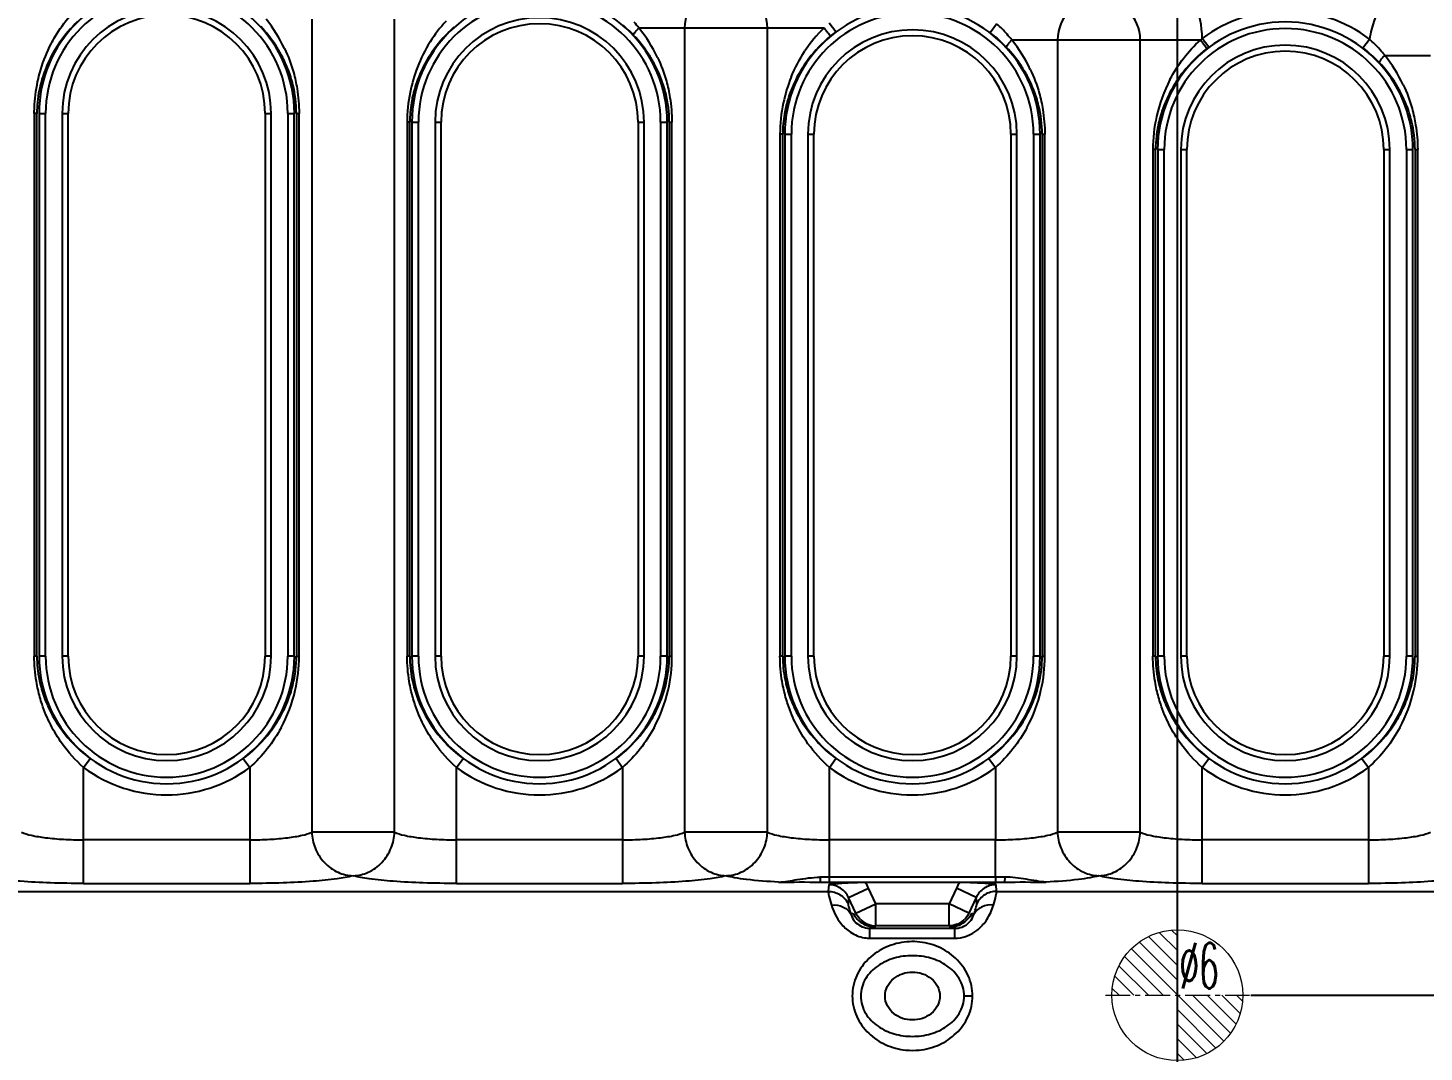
# Model space of a CAD drawing. Header units: millimetres. Extents: x 1147 to 12155, y -6137 to -4403.
# Drawn here: x 2900.9 to 2964.9, y -5176.9 to -5129.9 of the extents above; entities that cross this region are included whole.
import ezdxf
from ezdxf.enums import TextEntityAlignment as Align

# ---------------------------------------------------------------- set-up
doc = ezdxf.new("R2010")
doc.units = ezdxf.units.MM
doc.header["$LTSCALE"] = 16.335
doc.header["$PDMODE"] = 3
doc.header["$PDSIZE"] = 0.3125
doc.linetypes.add('CENTER', pattern=[0.6, 0.375, -0.075, 0.075, -0.075])
doc.layers.get('0').update_dxf_attribs({"linetype": 'CONTINUOUS'})
doc.layers.get('Defpoints').update_dxf_attribs({"linetype": 'CONTINUOUS'})
doc.layers.add('epin', color=13, linetype='CONTINUOUS', lineweight=9)
doc.styles.get("Standard").update_dxf_attribs({"font": 'txt', "width": 0.8})
doc.styles.add('TXT05', font='txt.shx', dxfattribs={"width": 0.5, "bigfont": 'gbcbig.shx'})
doc.dimstyles.get("Standard").update_dxf_attribs({"dimtxt": 0.15625, "dimasz": 0.1875, "dimexe": 0.125, "dimexo": 0.0625, "dimtad": 0, "dimtih": 1, "dimtoh": 1, "dimdsep": 46, "dimtxsty": 'Standard', "dimcen": 0.09, "dimadec": 0, "dimazin": 0, "dimtp": 0.01, "dimtm": 0.01, "dimtfac": 1, "dimtofl": 0, "dimtmove": 0, "dimatfit": 3, "dimfxl": 0, "dimtolj": 1, "dimarcsym": 0})

# ---------------------------------------------------------------- blocks, each defined once
blk = doc.blocks.new('*D739')
at = {"color": 4, "lineweight": -2}
for p, q in [((3124.122, -5174.272), (3144.122, -5170.842)), ((3144.122, -5170.842), (3164.122, -5170.842)), ((2956.993, -5174.272), (3124.122, -5174.272))]:
    blk.add_line(p, q, dxfattribs=at)
at = {"layer": 'Defpoints', "color": 0}
for p in [(3164.122, -5170.842), (2956.931, -5174.272), (2876.631, -5263.772)]:
    blk.add_point(p, dxfattribs=at)
at = {"color": 6, "insert": (3176.388, -5170.842), "char_height": 8, "attachment_point": 5}
blk.add_mtext('\\A1;89.50', dxfattribs=at)
blk = doc.blocks.new('*D740')
at = {"color": 4, "lineweight": -2}
blk.add_line((3089.096, -5158.772), (3164.122, -5158.772), dxfattribs=at)
at = {"layer": 'Defpoints', "color": 0}
for p in [(3089.033, -5158.772), (3164.122, -5158.772), (2876.631, -5263.772)]:
    blk.add_point(p, dxfattribs=at)
at = {"color": 6, "insert": (3177.455, -5158.772), "char_height": 8, "attachment_point": 5}
blk.add_mtext('\\A1;105.00', dxfattribs=at)
blk = doc.blocks.new('*D741')
at = {"color": 4, "lineweight": -2}
blk.add_line((3078.893, -5123.772), (3164.122, -5123.772), dxfattribs=at)
at = {"layer": 'Defpoints', "color": 0}
for p in [(3078.831, -5123.772), (3164.122, -5123.772), (2876.631, -5263.772)]:
    blk.add_point(p, dxfattribs=at)
at = {"color": 6, "insert": (3177.455, -5123.772), "char_height": 8, "attachment_point": 5}
blk.add_mtext('\\A1;140.00', dxfattribs=at)
blk = doc.blocks.new('*D742')
at = {"color": 4, "lineweight": -2}
blk.add_line((3096.704, -5102.772), (3164.122, -5102.772), dxfattribs=at)
at = {"layer": 'Defpoints', "color": 0}
for p in [(3096.642, -5102.772), (3164.122, -5102.772), (2876.631, -5263.772)]:
    blk.add_point(p, dxfattribs=at)
at = {"color": 6, "insert": (3176.922, -5102.772), "char_height": 8, "attachment_point": 5}
blk.add_mtext('\\A1;161.00', dxfattribs=at)
blk = doc.blocks.new('*D743')
at = {"color": 4, "lineweight": -2}
blk.add_line((2891.093, -5078.772), (3164.122, -5078.772), dxfattribs=at)
at = {"layer": 'Defpoints', "color": 0}
for p in [(2891.031, -5078.772), (3164.122, -5078.772), (2876.631, -5263.772)]:
    blk.add_point(p, dxfattribs=at)
at = {"color": 6, "insert": (3177.988, -5078.772), "char_height": 8, "attachment_point": 5}
blk.add_mtext('\\A1;185.00', dxfattribs=at)
blk = doc.blocks.new('*D744')
at = {"color": 4, "lineweight": -2}
for p, q in [((2953.093, -5083.772), (3124.122, -5083.772)), ((3124.122, -5083.772), (3144.122, -5090.058)), ((3144.122, -5090.058), (3164.122, -5090.058))]:
    blk.add_line(p, q, dxfattribs=at)
at = {"layer": 'Defpoints', "color": 0}
for p in [(2953.031, -5083.772), (3164.122, -5090.058), (2876.631, -5263.772)]:
    blk.add_point(p, dxfattribs=at)
at = {"color": 6, "insert": (3177.455, -5090.058), "char_height": 8, "attachment_point": 5}
blk.add_mtext('\\A1;180.00', dxfattribs=at)
blk = doc.blocks.new('*D745')
at = {"color": 4, "lineweight": -2}
blk.add_line((3132.693, -5058.772), (3164.122, -5058.772), dxfattribs=at)
at = {"layer": 'Defpoints', "color": 0}
for p in [(3132.631, -5058.772), (3164.122, -5058.772), (2876.631, -5263.772)]:
    blk.add_point(p, dxfattribs=at)
at = {"color": 6, "insert": (3178.522, -5058.772), "char_height": 8, "attachment_point": 5}
blk.add_mtext('\\A1;205.00', dxfattribs=at)
blk = doc.blocks.new('*D757')
at = {"color": 4, "lineweight": -2}
blk.add_line((2953.631, -5227.409), (2953.631, -5020.266), dxfattribs=at)
at = {"layer": 'Defpoints', "color": 0}
for p in [(2953.631, -5020.266), (2953.631, -5227.472), (2876.631, -5263.772)]:
    blk.add_point(p, dxfattribs=at)
at = {"color": 6, "insert": (2953.631, -5008.533), "char_height": 8, "attachment_point": 5, "rotation": 90}
blk.add_mtext('\\A1;77.00', dxfattribs=at)
blk = doc.blocks.new('*D758')
at = {"color": 4, "lineweight": -2}
for p, q in [((2942.245, -5040.266), (2942.245, -5020.266)), ((2948.631, -5059.372), (2942.245, -5040.266)), ((2948.631, -5079.309), (2948.631, -5059.372))]:
    blk.add_line(p, q, dxfattribs=at)
at = {"layer": 'Defpoints', "color": 0}
for p in [(2942.245, -5020.266), (2948.631, -5079.372), (2876.631, -5263.772)]:
    blk.add_point(p, dxfattribs=at)
at = {"color": 6, "insert": (2942.245, -5008.533), "char_height": 8, "attachment_point": 5, "rotation": 90}
blk.add_mtext('\\A1;72.00', dxfattribs=at)
blk = doc.blocks.new('*D759')
at = {"color": 4, "lineweight": -2}
for p, q in [((3001.431, -5040.266), (3001.431, -5020.266)), ((3001.631, -5059.372), (3001.431, -5040.266)), ((3001.631, -5079.309), (3001.631, -5059.372))]:
    blk.add_line(p, q, dxfattribs=at)
at = {"layer": 'Defpoints', "color": 0}
for p in [(3001.431, -5020.266), (3001.631, -5079.372), (2876.631, -5263.772)]:
    blk.add_point(p, dxfattribs=at)
at = {"color": 6, "insert": (3001.431, -5006.399), "char_height": 8, "attachment_point": 5, "rotation": 90}
blk.add_mtext('\\A1;125.00', dxfattribs=at)
blk = doc.blocks.new('*D760')
at = {"color": 4, "lineweight": -2}
blk.add_line((3074.431, -5119.309), (3074.431, -5020.266), dxfattribs=at)
at = {"layer": 'Defpoints', "color": 0}
for p in [(3074.431, -5020.266), (3074.431, -5119.372), (2876.631, -5263.772)]:
    blk.add_point(p, dxfattribs=at)
at = {"color": 6, "insert": (3074.431, -5005.866), "char_height": 8, "attachment_point": 5, "rotation": 90}
blk.add_mtext('\\A1;197.80', dxfattribs=at)
blk = doc.blocks.new('*D761')
at = {"color": 4, "lineweight": -2}
for p, q in [((3085.717, -5040.266), (3085.717, -5020.266)), ((3076.129, -5060.266), (3085.717, -5040.266)), ((3076.129, -5188.402), (3076.129, -5060.266))]:
    blk.add_line(p, q, dxfattribs=at)
at = {"layer": 'Defpoints', "color": 0}
for p in [(3085.717, -5020.266), (3076.129, -5188.464), (2876.631, -5263.772)]:
    blk.add_point(p, dxfattribs=at)
at = {"color": 6, "insert": (3085.717, -5005.866), "char_height": 8, "attachment_point": 5, "rotation": 90}
blk.add_mtext('\\A1;199.50', dxfattribs=at)
blk = doc.blocks.new('*D762')
at = {"color": 4, "lineweight": -2}
for p, q in [((3097.943, -5040.266), (3097.943, -5020.266)), ((3084.633, -5060.266), (3097.943, -5040.266)), ((3084.633, -5154.309), (3084.633, -5060.266))]:
    blk.add_line(p, q, dxfattribs=at)
at = {"layer": 'Defpoints', "color": 0}
for p in [(3097.943, -5020.266), (3084.633, -5154.372), (2876.631, -5263.772)]:
    blk.add_point(p, dxfattribs=at)
at = {"color": 6, "insert": (3097.943, -5005.866), "char_height": 8, "attachment_point": 5, "rotation": 90}
blk.add_mtext('\\A1;208.00', dxfattribs=at)
blk = doc.blocks.new('*D763')
at = {"color": 4, "lineweight": -2}
for p, q in [((3108.389, -5040.266), (3108.389, -5020.266)), ((3098.631, -5060.266), (3108.389, -5040.266)), ((3098.631, -5234.309), (3098.631, -5060.266))]:
    blk.add_line(p, q, dxfattribs=at)
at = {"layer": 'Defpoints', "color": 0}
for p in [(3108.389, -5020.266), (3098.631, -5234.372), (2876.631, -5263.772)]:
    blk.add_point(p, dxfattribs=at)
at = {"color": 6, "insert": (3108.389, -5005.333), "char_height": 8, "attachment_point": 5, "rotation": 90}
blk.add_mtext('\\A1;222.00', dxfattribs=at)
blk = doc.blocks.new('*D764')
at = {"color": 4, "lineweight": -2}
for p, q in [((3119.575, -5040.266), (3119.575, -5020.266)), ((3106.631, -5060.266), (3119.575, -5040.266)), ((3106.631, -5188.952), (3106.631, -5060.266))]:
    blk.add_line(p, q, dxfattribs=at)
at = {"layer": 'Defpoints', "color": 0}
for p in [(3119.575, -5020.266), (3106.631, -5189.014), (2876.631, -5263.772)]:
    blk.add_point(p, dxfattribs=at)
at = {"color": 6, "insert": (3119.575, -5005.866), "char_height": 8, "attachment_point": 5, "rotation": 90}
blk.add_mtext('\\A1;230.00', dxfattribs=at)
blk = doc.blocks.new('*D765')
at = {"color": 4, "lineweight": -2}
for p, q in [((3130.861, -5040.266), (3130.861, -5020.266)), ((3121.631, -5045.398), (3130.861, -5040.266)), ((3121.631, -5065.336), (3121.631, -5045.398))]:
    blk.add_line(p, q, dxfattribs=at)
at = {"layer": 'Defpoints', "color": 0}
for p in [(3130.861, -5020.266), (3121.631, -5065.398), (2876.631, -5263.772)]:
    blk.add_point(p, dxfattribs=at)
at = {"color": 6, "insert": (3130.861, -5005.333), "char_height": 8, "attachment_point": 5, "rotation": 90}
blk.add_mtext('\\A1;245.00', dxfattribs=at)
blk = doc.blocks.new('epin_ejp_6')
at = {"layer": 'epin'}
h = blk.add_hatch(dxfattribs=at)
h.set_pattern_fill('_ANSI31', color=123, scale=0.15, angle=90, style=0)
h.set_pattern_definition([(135, (-2387.40246, 110.88073), (-0.3367596, -0.3367596), [])])
h.paths.add_polyline_path([(0, 3, 0.414214), (-3, 0), (0, 0)])
h.paths.add_polyline_path([(3, 0), (0, 0), (0, -3, 0.414214)])
at = {"layer": 'epin', "color": 1, "linetype": 'CENTER', "ltscale": 0.186593}
for p, q in [((0, -3.3), (0, 3.3)), ((-3.3, 0), (3.3, 0))]:
    blk.add_line(p, q, dxfattribs=at)
at = {"layer": 'epin'}
blk.add_circle((0, 0), 3, dxfattribs=at)
at = {"layer": 'epin', "color": 6, "style": 'TXT05', "width": 0.5}
blk.add_text('%%c6', height=2.1, dxfattribs=at).set_placement((0.995, 1.35), align=Align.MIDDLE)
blk = doc.blocks.new('115')
at = {"layer": 'epin'}
blk.add_blockref('epin_ejp_6', (77, 89.5), dxfattribs=at)

msp = doc.modelspace()

# ---------------------------------------------------------------- linework, layer by layer
at = {"color": 7, "linetype": 'Continuous'}
for p, q in [((2913.95, -5129.514), (2913.95, -5166.796)), ((2917.741, -5166.796), (2917.741, -5129.514)), ((2937.973, -5130.098), (2937.673, -5129.697)), ((2945.042, -5130.131), (2945.346, -5129.733)), ((2928.949, -5129.917), (2937.434, -5129.917)), ((2931.043, -5129.917), (2931.043, -5166.796)), ((2934.834, -5166.796), (2934.834, -5129.917)), ((2946.042, -5130.47), (2954.689, -5130.47)), ((2948.137, -5130.47), (2948.137, -5166.796)), ((2951.928, -5166.796), (2951.928, -5130.47)), ((2955.071, -5130.799), (2954.77, -5130.397)), ((2962.135, -5130.835), (2962.44, -5130.437)), ((2963.136, -5131.174), (2965.23, -5131.174)), ((2901.227, -5133.838), (2901.227, -5158.724)), ((2901.352, -5133.838), (2901.227, -5133.838)), ((2901.352, -5158.724), (2901.352, -5133.838)), ((2901.447, -5133.838), (2901.447, -5158.724)), ((2901.447, -5133.838), (2901.748, -5133.838)), ((2901.748, -5158.724), (2901.748, -5133.838)), ((2902.509, -5133.838), (2902.509, -5158.724)), ((2902.509, -5133.838), (2902.785, -5133.838)), ((2902.785, -5158.724), (2902.785, -5133.838)), ((2911.812, -5133.838), (2911.812, -5158.724)), ((2911.812, -5133.838), (2912.088, -5133.838)), ((2912.088, -5158.724), (2912.088, -5133.838)), ((2912.849, -5133.838), (2912.849, -5158.724)), ((2912.849, -5133.838), (2913.15, -5133.838)), ((2913.15, -5158.724), (2913.15, -5133.838)), ((2913.245, -5133.838), (2913.245, -5158.724)), ((2913.245, -5133.838), (2913.37, -5133.838)), ((2913.37, -5158.724), (2913.37, -5133.838)), ((2918.321, -5134.24), (2918.321, -5158.724)), ((2918.445, -5134.24), (2918.321, -5134.24)), ((2918.445, -5158.724), (2918.445, -5134.24)), ((2918.541, -5134.24), (2918.541, -5158.724)), ((2918.541, -5134.24), (2918.841, -5134.24)), ((2918.841, -5158.724), (2918.841, -5134.24)), ((2919.602, -5134.24), (2919.602, -5158.724)), ((2919.602, -5134.24), (2919.878, -5134.24)), ((2919.878, -5158.724), (2919.878, -5134.24)), ((2928.906, -5134.24), (2928.906, -5158.724)), ((2928.906, -5134.24), (2929.182, -5134.24)), ((2929.182, -5158.724), (2929.182, -5134.24)), ((2929.943, -5134.24), (2929.943, -5158.724)), ((2929.943, -5134.24), (2930.244, -5134.24)), ((2930.244, -5158.724), (2930.244, -5134.24)), ((2930.339, -5134.24), (2930.339, -5158.724)), ((2930.339, -5134.24), (2930.463, -5134.24)), ((2930.463, -5158.724), (2930.463, -5134.24)), ((2935.414, -5134.793), (2935.414, -5158.724)), ((2935.539, -5134.793), (2935.414, -5134.793)), ((2935.539, -5158.724), (2935.539, -5134.793)), ((2935.634, -5134.793), (2935.634, -5158.724)), ((2935.634, -5134.793), (2935.935, -5134.793)), ((2935.935, -5158.724), (2935.935, -5134.793)), ((2936.696, -5134.793), (2936.696, -5158.724)), ((2936.696, -5134.793), (2936.972, -5134.793)), ((2936.972, -5158.724), (2936.972, -5134.793)), ((2945.999, -5134.793), (2945.999, -5158.724)), ((2945.999, -5134.793), (2946.275, -5134.793)), ((2946.275, -5158.724), (2946.275, -5134.793)), ((2947.036, -5134.793), (2947.036, -5158.724)), ((2947.036, -5134.793), (2947.337, -5134.793)), ((2947.337, -5158.724), (2947.337, -5134.793)), ((2947.432, -5134.793), (2947.432, -5158.724)), ((2947.432, -5134.793), (2947.557, -5134.793)), ((2947.557, -5158.724), (2947.557, -5134.793)), ((2952.508, -5135.497), (2952.508, -5158.724)), ((2952.632, -5135.497), (2952.508, -5135.497)), ((2952.632, -5158.724), (2952.632, -5135.497)), ((2952.728, -5135.497), (2952.728, -5158.724)), ((2952.728, -5135.497), (2953.028, -5135.497)), ((2953.028, -5158.724), (2953.028, -5135.497)), ((2953.789, -5135.497), (2953.789, -5158.724)), ((2953.789, -5135.497), (2954.065, -5135.497)), ((2954.065, -5158.724), (2954.065, -5135.497)), ((2963.093, -5135.497), (2963.093, -5158.724)), ((2963.093, -5135.497), (2963.369, -5135.497)), ((2963.369, -5158.724), (2963.369, -5135.497)), ((2964.13, -5135.497), (2964.13, -5158.724)), ((2964.13, -5135.497), (2964.431, -5135.497)), ((2964.431, -5158.724), (2964.431, -5135.497)), ((2964.526, -5135.497), (2964.526, -5158.724)), ((2964.526, -5135.497), (2964.65, -5135.497)), ((2964.65, -5158.724), (2964.65, -5135.497)), ((2901.352, -5158.724), (2901.227, -5158.724)), ((2901.748, -5158.724), (2901.447, -5158.724)), ((2902.785, -5158.724), (2902.509, -5158.724)), ((2912.088, -5158.724), (2911.812, -5158.724)), ((2913.15, -5158.724), (2912.849, -5158.724)), ((2913.245, -5158.724), (2913.37, -5158.724)), ((2918.445, -5158.724), (2918.321, -5158.724)), ((2918.841, -5158.724), (2918.541, -5158.724)), ((2919.878, -5158.724), (2919.602, -5158.724)), ((2929.182, -5158.724), (2928.906, -5158.724)), ((2930.244, -5158.724), (2929.943, -5158.724)), ((2930.339, -5158.724), (2930.463, -5158.724)), ((2935.539, -5158.724), (2935.414, -5158.724)), ((2935.935, -5158.724), (2935.634, -5158.724)), ((2936.972, -5158.724), (2936.696, -5158.724)), ((2946.275, -5158.724), (2945.999, -5158.724)), ((2947.337, -5158.724), (2947.036, -5158.724)), ((2947.432, -5158.724), (2947.557, -5158.724)), ((2952.632, -5158.724), (2952.508, -5158.724)), ((2953.028, -5158.724), (2952.728, -5158.724)), ((2954.065, -5158.724), (2953.789, -5158.724)), ((2963.369, -5158.724), (2963.093, -5158.724)), ((2964.431, -5158.724), (2964.13, -5158.724)), ((2964.526, -5158.724), (2964.65, -5158.724)), ((2903.491, -5163.824), (2903.791, -5163.423)), ((2910.806, -5163.423), (2911.106, -5163.824)), ((2920.584, -5163.824), (2920.884, -5163.423)), ((2927.9, -5163.423), (2928.2, -5163.824)), ((2937.678, -5163.824), (2937.978, -5163.423)), ((2944.993, -5163.423), (2945.293, -5163.824)), ((2954.771, -5163.824), (2955.071, -5163.423)), ((2962.087, -5163.423), (2962.387, -5163.824)), ((2903.491, -5169.148), (2903.491, -5163.824)), ((2911.106, -5163.824), (2911.106, -5169.148)), ((2920.584, -5169.148), (2920.584, -5163.824)), ((2928.2, -5163.824), (2928.2, -5169.148)), ((2937.679, -5169.085), (2937.678, -5163.825)), ((2945.293, -5163.824), (2945.293, -5167.148)), ((2954.771, -5169.148), (2954.771, -5163.824)), ((2962.387, -5163.824), (2962.387, -5169.148)), ((2917.741, -5166.796), (2913.95, -5166.796)), ((2934.834, -5166.796), (2931.043, -5166.796)), ((2951.928, -5166.796), (2948.137, -5166.796)), ((2911.106, -5167.148), (2903.491, -5167.148)), ((2928.2, -5167.148), (2920.584, -5167.148)), ((2945.293, -5167.148), (2937.678, -5167.148)), ((2945.292, -5168.855), (2945.293, -5167.148)), ((2962.387, -5167.148), (2954.771, -5167.148)), ((2937.248, -5168.86), (2937.259, -5169.084)), ((2945.292, -5168.855), (2937.679, -5168.855)), ((2945.292, -5168.855), (2945.292, -5169.085)), ((2945.723, -5168.86), (2945.712, -5169.084)), ((2825.691, -5169.51), (2937.626, -5169.51)), ((2903.491, -5169.148), (2911.106, -5169.148)), ((2920.584, -5169.148), (2928.2, -5169.148)), ((2937.651, -5169.202), (2937.626, -5169.51)), ((2937.679, -5169.085), (2945.292, -5169.085)), ((2938.561, -5169.789), (2939.471, -5169.365)), ((2939.807, -5170.086), (2939.471, -5169.365)), ((2943.5, -5169.365), (2943.164, -5170.086)), ((2944.411, -5169.789), (2943.5, -5169.365)), ((2945.345, -5169.51), (2945.32, -5169.202)), ((2945.345, -5169.51), (2981.706, -5169.51)), ((2954.771, -5169.148), (2962.387, -5169.148)), ((2938.561, -5169.789), (2938.536, -5170.085)), ((2938.897, -5170.511), (2938.561, -5169.789)), ((2938.897, -5170.511), (2939.807, -5170.086)), ((2939.807, -5171.092), (2939.807, -5170.086)), ((2943.164, -5170.086), (2939.807, -5170.086)), ((2943.164, -5171.092), (2943.164, -5170.086)), ((2944.074, -5170.511), (2943.164, -5170.086)), ((2944.411, -5169.789), (2944.074, -5170.511)), ((2944.435, -5170.085), (2944.411, -5169.789)), ((2938.679, -5170.581), (2938.762, -5170.511)), ((2944.292, -5170.581), (2944.209, -5170.511)), ((2939.233, -5170.991), (2939.236, -5170.991)), ((2939.538, -5171.205), (2939.633, -5171.124)), ((2939.538, -5171.657), (2939.538, -5171.205)), ((2939.538, -5171.205), (2943.433, -5171.205)), ((2939.633, -5171.124), (2939.807, -5171.124)), ((2943.164, -5171.092), (2939.807, -5171.092)), ((2943.164, -5171.124), (2943.338, -5171.124)), ((2943.433, -5171.205), (2943.338, -5171.124)), ((2943.433, -5171.657), (2943.433, -5171.205)), ((2943.735, -5170.991), (2943.738, -5170.991)), ((2939.538, -5171.657), (2943.433, -5171.657)), ((2944.242, -5174.31), (2943.857, -5174.31))]:
    msp.add_line(p, q, dxfattribs=at)
for centre, radius, start, end in [((2907.299, -5133.838), 5.852, 0, 180), ((2907.299, -5133.838), 5.551, 0, 180), ((2924.392, -5134.24), 5.852, 0, 180), ((2932.939, -5129.917), 1.896, 0, 180), ((2907.299, -5133.838), 4.79, 0, 180), ((2924.392, -5134.24), 5.551, 0, 180), ((2941.486, -5134.793), 5.852, 0, 180), ((2950.032, -5130.47), 1.896, 0, 180), ((2958.579, -5135.497), 6.365, 52.65907, 126.75169), ((2907.493, -5134.129), 6.212, 133.50971, 145.12008), ((2907.299, -5133.838), 4.514, 0, 180), ((2906.433, -5133.857), 6.947, 25.50771, 38.68477), ((2924.866, -5134.008), 6.484, 137.26368, 147.84309), ((2924.392, -5134.24), 4.79, 0, 180), ((2924.392, -5134.24), 4.514, 0, 180), ((2924.139, -5134.593), 6.297, 43.51844, 49.7827), ((2924.413, -5133.48), 5.768, 38.15386, 41.52066), ((2941.486, -5134.793), 5.551, 0, 180), ((2941.835, -5133.737), 5.326, 41.47664, 48.75156), ((2958.579, -5135.497), 5.852, 0, 180), ((2924.613, -5134.555), 6.247, 131.65162, 144.18768), ((2923.527, -5134.259), 6.947, 25.50771, 38.68477), ((2941.911, -5134.522), 6.423, 134.18913, 146.4661), ((2941.486, -5134.793), 4.79, 0, 180), ((2941.734, -5135.135), 6.286, 129.73354, 142.68669), ((2941.486, -5134.793), 4.514, 0, 180), ((2941.811, -5135.229), 6.407, 126.79762, 129.7214), ((2941.094, -5135.306), 6.509, 49.76295, 52.66246), ((2941.232, -5135.146), 6.297, 43.51844, 49.7827), ((2941.507, -5134.033), 5.768, 38.15386, 41.52066), ((2940.62, -5134.812), 6.947, 25.50771, 38.68477), ((2958.579, -5135.497), 5.551, 0, 180), ((2958.391, -5134.557), 5.515, 131.03491, 132.16702), ((2967.197, -5131.158), 4.812, 165.9024, 171.38268), ((2958.928, -5134.441), 5.326, 41.47685, 48.75156), ((2907.285, -5133.982), 5.957, 145.13656, 160.15653), ((2907.11, -5134.104), 6.193, 28.49061, 33.10559), ((2925.145, -5134.173), 6.809, 147.9127, 158.89744), ((2924.39, -5134.391), 5.97, 144.20971, 156.29073), ((2958.579, -5135.497), 4.79, 0, 180), ((2958.8, -5135.812), 6.248, 127.662, 141.53691), ((2958.579, -5135.497), 4.514, 0, 180), ((2958.914, -5135.946), 6.423, 126.75184, 127.7336), ((2958.187, -5136.01), 6.509, 49.76303, 52.66246), ((2958.326, -5135.85), 6.297, 43.51871, 49.78278), ((2958.6, -5134.737), 5.768, 38.15384, 41.52086), ((2925.336, -5134.255), 7.016, 158.83513, 168.64489), ((2924.203, -5134.506), 6.193, 28.49061, 33.10559), ((2941.501, -5134.953), 5.99, 142.71393, 155.23439), ((2941.297, -5135.059), 6.193, 28.49061, 33.10559), ((2957.713, -5135.517), 6.948, 25.50859, 38.68401), ((2906.947, -5133.856), 5.596, 160.18721, 168.96118), ((2924.064, -5134.264), 5.62, 159.98146, 167.61884), ((2924.282, -5134.343), 5.853, 156.2928, 159.98296), ((2942.405, -5134.803), 6.991, 157.88408, 168.10957), ((2959.39, -5135.47), 6.878, 152.45132, 167.44219), ((2958.67, -5135.707), 6.081, 141.54801, 149.92683), ((2958.39, -5135.763), 6.193, 28.49021, 33.10561), ((2906.865, -5133.843), 5.514, 168.93041, 179.94604), ((2907.595, -5133.86), 5.65, 0.21904, 13.77885), ((2925.248, -5134.239), 6.927, 168.6298, 180.00783), ((2924.689, -5134.262), 5.65, 0.21904, 13.77885), ((2941.156, -5134.815), 5.618, 159.82013, 166.99524), ((2941.377, -5134.898), 5.854, 155.22254, 159.80932), ((2958.523, -5135.621), 5.91, 149.93272, 158.43956), ((2942.347, -5134.791), 6.933, 168.10442, 180.01699), ((2941.782, -5134.815), 5.65, 0.21904, 13.77885), ((2958.347, -5135.551), 5.721, 158.44586, 166.2433), ((2959.489, -5135.501), 6.981, 167.3761, 179.97109), ((2958.191, -5135.511), 5.56, 166.25781, 173.45371), ((2958.876, -5135.519), 5.65, 0.21918, 13.77968), ((2958.085, -5135.498), 5.453, 173.46583, 179.99485), ((2906.982, -5158.707), 5.631, 180.17075, 191.28696), ((2907.299, -5158.724), 5.852, 180, 0), ((2907.299, -5158.724), 5.551, 180, 360), ((2907.299, -5158.724), 4.79, 180, 360), ((2907.299, -5158.724), 4.514, 180, 0), ((2906.385, -5158.72), 6.985, 347.0025, 359.96792), ((2907.79, -5158.724), 5.455, 353.30508, 359.99397), ((2924.076, -5158.707), 5.631, 180.17075, 191.28696), ((2924.392, -5158.724), 5.852, 180, 0), ((2924.392, -5158.724), 5.551, 180, 360), ((2924.392, -5158.724), 4.79, 180, 360), ((2924.392, -5158.724), 4.514, 180, 0), ((2923.478, -5158.72), 6.985, 347.0025, 359.96792), ((2924.884, -5158.724), 5.455, 353.30508, 359.99397), ((2941.169, -5158.707), 5.631, 180.17075, 191.28696), ((2941.486, -5158.724), 5.852, 180, 0), ((2941.486, -5158.724), 5.551, 180, 360), ((2941.486, -5158.724), 4.79, 180, 360), ((2941.486, -5158.724), 4.514, 180, 0), ((2940.572, -5158.72), 6.985, 347.0025, 359.96792), ((2941.977, -5158.724), 5.455, 353.30508, 359.99397), ((2958.263, -5158.707), 5.631, 180.17075, 191.28696), ((2958.579, -5158.724), 5.852, 180, 0), ((2958.579, -5158.724), 5.551, 180, 360), ((2958.579, -5158.724), 4.79, 180, 360), ((2958.579, -5158.724), 4.514, 180, 0), ((2957.665, -5158.72), 6.985, 347.0025, 359.96792), ((2959.071, -5158.724), 5.455, 353.30508, 359.99397), ((2907.681, -5158.71), 5.565, 345.90603, 353.29158), ((2924.775, -5158.71), 5.565, 345.90603, 353.29158), ((2941.868, -5158.71), 5.565, 345.90603, 353.29158), ((2958.962, -5158.71), 5.565, 345.90603, 353.29158), ((2906.505, -5158.757), 6.86, 331.70951, 347.07638), ((2907.52, -5158.668), 5.732, 337.87532, 345.89125), ((2923.598, -5158.757), 6.86, 331.70951, 347.07638), ((2924.614, -5158.668), 5.732, 337.87532, 345.89125), ((2940.692, -5158.757), 6.86, 331.70951, 347.07638), ((2941.707, -5158.668), 5.732, 337.87532, 345.89125), ((2957.785, -5158.757), 6.86, 331.70951, 347.07638), ((2958.801, -5158.668), 5.732, 337.87532, 345.89125), ((2907.342, -5158.594), 5.924, 329.14275, 337.86892), ((2924.435, -5158.594), 5.924, 329.14275, 337.86892), ((2941.529, -5158.594), 5.924, 329.14275, 337.86892), ((2958.622, -5158.594), 5.924, 329.14275, 337.86892), ((2907.194, -5158.505), 6.097, 320.63545, 329.13661), ((2924.288, -5158.505), 6.097, 320.63545, 329.13661), ((2941.381, -5158.505), 6.097, 320.63545, 329.13661), ((2958.475, -5158.505), 6.097, 320.63545, 329.13661), ((2907.065, -5158.398), 6.265, 306.67154, 320.62332), ((2924.158, -5158.398), 6.265, 306.67154, 320.62332), ((2941.252, -5158.398), 6.265, 306.67154, 320.62332), ((2958.345, -5158.398), 6.265, 306.67154, 320.62332), ((2907.539, -5158.39), 6.275, 222.45432, 233.32018), ((2924.633, -5158.39), 6.275, 222.45432, 233.32018), ((2941.726, -5158.39), 6.275, 222.45432, 233.32018), ((2958.82, -5158.39), 6.275, 222.45432, 233.32018), ((2907.299, -5158.724), 6.365, 233.25404, 306.74596), ((2924.392, -5158.724), 6.365, 233.25404, 306.74596), ((2941.486, -5158.724), 6.365, 233.25449, 306.74604), ((2958.579, -5158.724), 6.365, 233.25404, 306.74596), ((2937.678, -5184.823), 15.968, 89.99731, 91.54415), ((2945.294, -5184.704), 15.849, 88.44897, 90.00855), ((2937.678, -5083.58), 85.505, 269.71965, 270.00065), ((2937.634, -5170.221), 2.026, 25.00561, 33.3334), ((2945.338, -5170.222), 2.027, 146.66819, 154.99281), ((2945.295, -5083.864), 85.221, 269.99779, 270.27986), ((2939.679, -5170.08), 1.013, 205.05403, 244.07634), ((2943.293, -5170.08), 1.013, 295.92354, 334.94585), ((2943.526, -5170.367), 0.795, 336.55422, 344.43916), ((2939.807, -5170.089), 1.003, 226.58371, 269.99284), ((2939.536, -5170.25), 0.955, 262.49671, 270.08854), ((2939.731, -5169.93), 1.162, 261.87709, 265.13488), ((2943.165, -5170.091), 1.001, 291.68775, 313.43168), ((2943.239, -5169.755), 1.957, 307.73679, 316.7035), ((2943.156, -5169.674), 2.074, 316.64159, 318.91854), ((2939.538, -5170.097), 1.56, 260.67566, 269.98573), ((2941.486, -5174.835), 3.02, 85.76411, 95.02193), ((2941.486, -5173.78), 3.024, 264.32787, 275.71334)]:
    msp.add_arc(centre, radius, start, end, dxfattribs=at)
for points, knots in [([(2954.771, -5130.397), (2954.76, -5129.832), (2954.539, -5128.693), (2953.628, -5127.219), (2952.257, -5126.156), (2950.601, -5125.643), (2948.87, -5125.747), (2947.286, -5126.454), (2946.056, -5127.677), (2945.579, -5128.734), (2945.437, -5129.282)], [0, 0, 0, 0, 0.125003, 0.249995, 0.374998, 0.499992, 0.624983, 0.74999, 0.874985, 1, 1, 1, 1]), ([(2971.865, -5131.173), (2971.863, -5130.605), (2971.657, -5129.457), (2970.759, -5127.964), (2969.392, -5126.881), (2967.731, -5126.35), (2965.99, -5126.443), (2964.394, -5127.147), (2963.153, -5128.373), (2962.673, -5129.435), (2962.53, -5129.986)], [0, 0, 0, 0, 0.125002, 0.249994, 0.374996, 0.499991, 0.624982, 0.74999, 0.874985, 1, 1, 1, 1]), ([(2902.004, -5130.644), (2902.063, -5130.531), (2902.311, -5130.085), (2902.609, -5129.667), (2902.858, -5129.376)], [0, 0, 0, 0, 0.248424, 1, 1, 1, 1]), ([(2928.705, -5130.257), (2928.699, -5130.242), (2928.722, -5130.192), (2928.768, -5130.118), (2928.85, -5130.02), (2928.914, -5129.952), (2928.949, -5129.917)], [0, 0, 0, 0, 0.113641, 0.336141, 0.65015, 1, 1, 1, 1]), ([(2937.716, -5130.301), (2937.717, -5130.286), (2937.681, -5130.243), (2937.63, -5130.159), (2937.538, -5130.045), (2937.471, -5129.961), (2937.434, -5129.917)], [0, 0, 0, 0, 0.094996, 0.316237, 0.641181, 1, 1, 1, 1]), ([(2945.799, -5130.81), (2945.793, -5130.795), (2945.815, -5130.745), (2945.862, -5130.671), (2945.944, -5130.573), (2946.007, -5130.505), (2946.042, -5130.47)], [0, 0, 0, 0, 0.113641, 0.336141, 0.65015, 1, 1, 1, 1]), ([(2954.983, -5130.866), (2954.978, -5130.851), (2954.943, -5130.811), (2954.885, -5130.724), (2954.793, -5130.606), (2954.725, -5130.516), (2954.689, -5130.47)], [0, 0, 0, 0, 0.093322, 0.315798, 0.64252, 1, 1, 1, 1]), ([(2901.415, -5132.236), (2901.447, -5132.097), (2901.592, -5131.549), (2901.808, -5131.02), (2902.004, -5130.644)], [0, 0, 0, 0, 0.251683, 1, 1, 1, 1]), ([(2912.703, -5130.866), (2912.869, -5131.215), (2913.053, -5131.702), (2913.177, -5132.204), (2913.204, -5132.331)], [0, 0, 0, 0, 0.748138, 1, 1, 1, 1]), ([(2913.083, -5132.514), (2913.053, -5132.394), (2912.922, -5131.923), (2912.727, -5131.471), (2912.553, -5131.15)], [0, 0, 0, 0, 0.252691, 1, 1, 1, 1]), ([(2930.176, -5132.916), (2930.147, -5132.796), (2930.015, -5132.325), (2929.82, -5131.873), (2929.646, -5131.552)], [0, 0, 0, 0, 0.252691, 1, 1, 1, 1]), ([(2929.796, -5131.268), (2929.963, -5131.617), (2930.146, -5132.104), (2930.27, -5132.606), (2930.297, -5132.733)], [0, 0, 0, 0, 0.748138, 1, 1, 1, 1]), ([(2962.892, -5131.514), (2962.886, -5131.499), (2962.909, -5131.449), (2962.955, -5131.375), (2963.037, -5131.277), (2963.101, -5131.209), (2963.136, -5131.174)], [0, 0, 0, 0, 0.11364, 0.33614, 0.65015, 1, 1, 1, 1]), ([(2901.227, -5133.838), (2901.23, -5133.703), (2901.251, -5133.165), (2901.325, -5132.629), (2901.415, -5132.236)], [0, 0, 0, 0, 0.251587, 1, 1, 1, 1]), ([(2913.204, -5132.331), (2913.23, -5132.454), (2913.323, -5132.951), (2913.363, -5133.458), (2913.37, -5133.838)], [0, 0, 0, 0, 0.248077, 1, 1, 1, 1]), ([(2947.27, -5133.469), (2947.24, -5133.349), (2947.109, -5132.879), (2946.914, -5132.426), (2946.74, -5132.105)], [0, 0, 0, 0, 0.252691, 1, 1, 1, 1]), ([(2946.89, -5131.821), (2947.056, -5132.17), (2947.24, -5132.657), (2947.364, -5133.159), (2947.391, -5133.286)], [0, 0, 0, 0, 0.748138, 1, 1, 1, 1]), ([(2930.297, -5132.733), (2930.324, -5132.856), (2930.416, -5133.353), (2930.456, -5133.86), (2930.463, -5134.24)], [0, 0, 0, 0, 0.248077, 1, 1, 1, 1]), ([(2964.363, -5134.173), (2964.334, -5134.053), (2964.202, -5133.582), (2964.007, -5133.13), (2963.833, -5132.809)], [0, 0, 0, 0, 0.252691, 1, 1, 1, 1]), ([(2963.983, -5132.525), (2964.15, -5132.874), (2964.333, -5133.361), (2964.457, -5133.863), (2964.484, -5133.99)], [0, 0, 0, 0, 0.748138, 1, 1, 1, 1]), ([(2918.574, -5133.059), (2918.553, -5133.155), (2918.479, -5133.544), (2918.445, -5133.942), (2918.445, -5134.24)], [0, 0, 0, 0, 0.247713, 1, 1, 1, 1]), ([(2935.682, -5133.551), (2935.658, -5133.652), (2935.576, -5134.061), (2935.539, -5134.479), (2935.539, -5134.793)], [0, 0, 0, 0, 0.247578, 1, 1, 1, 1]), ([(2947.391, -5133.286), (2947.417, -5133.409), (2947.51, -5133.906), (2947.55, -5134.413), (2947.557, -5134.793)], [0, 0, 0, 0, 0.248077, 1, 1, 1, 1]), ([(2964.484, -5133.99), (2964.511, -5134.112), (2964.603, -5134.61), (2964.643, -5135.117), (2964.65, -5135.497)], [0, 0, 0, 0, 0.248076, 1, 1, 1, 1]), ([(2901.401, -5160.267), (2901.373, -5160.143), (2901.272, -5159.634), (2901.227, -5159.115), (2901.227, -5158.724)], [0, 0, 0, 0, 0.246522, 1, 1, 1, 1]), ([(2918.494, -5160.267), (2918.466, -5160.143), (2918.366, -5159.634), (2918.321, -5159.115), (2918.321, -5158.724)], [0, 0, 0, 0, 0.246522, 1, 1, 1, 1]), ([(2935.588, -5160.267), (2935.56, -5160.143), (2935.459, -5159.634), (2935.414, -5159.115), (2935.414, -5158.724)], [0, 0, 0, 0, 0.246522, 1, 1, 1, 1]), ([(2952.681, -5160.267), (2952.653, -5160.143), (2952.553, -5159.634), (2952.508, -5159.115), (2952.508, -5158.724)], [0, 0, 0, 0, 0.246522, 1, 1, 1, 1]), ([(2901.461, -5159.81), (2901.477, -5159.894), (2901.552, -5160.224), (2901.657, -5160.548), (2901.75, -5160.783)], [0, 0, 0, 0, 0.253093, 1, 1, 1, 1]), ([(2918.554, -5159.81), (2918.571, -5159.894), (2918.645, -5160.224), (2918.75, -5160.548), (2918.844, -5160.783)], [0, 0, 0, 0, 0.253093, 1, 1, 1, 1]), ([(2935.648, -5159.81), (2935.664, -5159.894), (2935.739, -5160.224), (2935.844, -5160.548), (2935.937, -5160.783)], [0, 0, 0, 0, 0.253093, 1, 1, 1, 1]), ([(2952.741, -5159.81), (2952.758, -5159.894), (2952.832, -5160.224), (2952.937, -5160.548), (2953.031, -5160.783)], [0, 0, 0, 0, 0.253093, 1, 1, 1, 1]), ([(2902.51, -5162.743), (2902.115, -5162.193), (2901.695, -5161.367), (2901.452, -5160.492), (2901.401, -5160.267)], [0, 0, 0, 0, 0.746536, 1, 1, 1, 1]), ([(2919.604, -5162.743), (2919.209, -5162.193), (2918.789, -5161.367), (2918.545, -5160.492), (2918.494, -5160.267)], [0, 0, 0, 0, 0.746536, 1, 1, 1, 1]), ([(2936.697, -5162.743), (2936.302, -5162.193), (2935.882, -5161.367), (2935.639, -5160.492), (2935.588, -5160.267)], [0, 0, 0, 0, 0.746536, 1, 1, 1, 1]), ([(2953.791, -5162.743), (2953.396, -5162.193), (2952.976, -5161.367), (2952.732, -5160.492), (2952.681, -5160.267)], [0, 0, 0, 0, 0.746536, 1, 1, 1, 1]), ([(2901.75, -5160.783), (2901.817, -5160.951), (2902.116, -5161.615), (2902.54, -5162.222), (2902.909, -5162.626)], [0, 0, 0, 0, 0.248204, 1, 1, 1, 1]), ([(2918.844, -5160.783), (2918.91, -5160.951), (2919.21, -5161.615), (2919.633, -5162.222), (2920.003, -5162.626)], [0, 0, 0, 0, 0.248204, 1, 1, 1, 1]), ([(2935.937, -5160.783), (2936.004, -5160.951), (2936.303, -5161.615), (2936.727, -5162.222), (2937.096, -5162.626)], [0, 0, 0, 0, 0.248204, 1, 1, 1, 1]), ([(2953.031, -5160.783), (2953.097, -5160.951), (2953.397, -5161.615), (2953.82, -5162.222), (2954.19, -5162.626)], [0, 0, 0, 0, 0.248204, 1, 1, 1, 1]), ([(2900.647, -5166.796), (2900.785, -5166.864), (2901.153, -5166.963), (2901.798, -5167.067), (2902.603, -5167.132), (2903.185, -5167.148), (2903.491, -5167.148)], [0, 0, 0, 0, 0.159969, 0.39318, 0.681951, 1, 1, 1, 1]), ([(2911.106, -5167.148), (2911.412, -5167.148), (2911.994, -5167.132), (2912.799, -5167.067), (2913.444, -5166.963), (2913.812, -5166.864), (2913.95, -5166.796)], [0, 0, 0, 0, 0.318055, 0.606823, 0.840028, 1, 1, 1, 1]), ([(2913.95, -5166.796), (2913.958, -5167.042), (2914.065, -5167.552), (2914.487, -5168.217), (2915.117, -5168.67), (2915.611, -5168.787), (2915.845, -5168.796)], [0, 0, 0, 0, 0.245218, 0.508445, 0.766421, 1, 1, 1, 1]), ([(2915.845, -5168.796), (2916.079, -5168.787), (2916.573, -5168.67), (2917.204, -5168.217), (2917.625, -5167.552), (2917.733, -5167.042), (2917.741, -5166.796)], [0, 0, 0, 0, 0.233579, 0.491555, 0.754782, 1, 1, 1, 1]), ([(2917.741, -5166.796), (2917.878, -5166.864), (2918.247, -5166.963), (2918.892, -5167.067), (2919.697, -5167.132), (2920.279, -5167.148), (2920.584, -5167.148)], [0, 0, 0, 0, 0.159969, 0.39318, 0.681951, 1, 1, 1, 1]), ([(2928.2, -5167.148), (2928.505, -5167.148), (2929.087, -5167.132), (2929.892, -5167.067), (2930.537, -5166.963), (2930.906, -5166.864), (2931.043, -5166.796)], [0, 0, 0, 0, 0.318055, 0.606823, 0.840028, 1, 1, 1, 1]), ([(2931.043, -5166.796), (2931.051, -5167.042), (2931.159, -5167.552), (2931.581, -5168.217), (2932.211, -5168.67), (2932.705, -5168.787), (2932.939, -5168.796)], [0, 0, 0, 0, 0.245218, 0.508445, 0.766421, 1, 1, 1, 1]), ([(2932.939, -5168.796), (2933.173, -5168.787), (2933.667, -5168.67), (2934.297, -5168.217), (2934.719, -5167.552), (2934.826, -5167.042), (2934.834, -5166.796)], [0, 0, 0, 0, 0.233578, 0.491553, 0.754781, 1, 1, 1, 1]), ([(2934.834, -5166.796), (2934.972, -5166.864), (2935.34, -5166.963), (2935.985, -5167.067), (2936.79, -5167.132), (2937.372, -5167.148), (2937.678, -5167.148)], [0, 0, 0, 0, 0.159954, 0.393168, 0.681995, 1, 1, 1, 1]), ([(2945.293, -5167.148), (2945.599, -5167.148), (2946.181, -5167.132), (2946.986, -5167.067), (2947.631, -5166.963), (2947.999, -5166.864), (2948.137, -5166.796)], [0, 0, 0, 0, 0.31799, 0.60679, 0.840021, 1, 1, 1, 1]), ([(2948.137, -5166.796), (2948.145, -5167.042), (2948.252, -5167.552), (2948.674, -5168.217), (2949.304, -5168.67), (2949.798, -5168.787), (2950.032, -5168.796)], [0, 0, 0, 0, 0.245219, 0.508446, 0.766421, 1, 1, 1, 1]), ([(2950.032, -5168.796), (2950.266, -5168.787), (2950.76, -5168.67), (2951.391, -5168.217), (2951.812, -5167.552), (2951.92, -5167.042), (2951.928, -5166.796)], [0, 0, 0, 0, 0.233579, 0.491555, 0.754782, 1, 1, 1, 1]), ([(2951.928, -5166.796), (2952.065, -5166.864), (2952.434, -5166.963), (2953.079, -5167.067), (2953.884, -5167.132), (2954.466, -5167.148), (2954.771, -5167.148)], [0, 0, 0, 0, 0.159969, 0.39318, 0.681951, 1, 1, 1, 1]), ([(2962.387, -5167.148), (2962.692, -5167.148), (2963.274, -5167.132), (2964.079, -5167.067), (2964.724, -5166.963), (2965.093, -5166.864), (2965.23, -5166.796)], [0, 0, 0, 0, 0.318055, 0.606823, 0.840028, 1, 1, 1, 1]), ([(2903.491, -5169.148), (2902.982, -5169.148), (2902.013, -5169.132), (2900.675, -5169.067), (2899.602, -5168.963), (2898.989, -5168.866), (2898.752, -5168.796)], [0, 0, 0, 0, 0.320374, 0.610618, 0.844066, 1, 1, 1, 1]), ([(2915.845, -5168.796), (2915.608, -5168.866), (2914.995, -5168.963), (2913.922, -5169.067), (2912.584, -5169.132), (2911.615, -5169.148), (2911.106, -5169.148)], [0, 0, 0, 0, 0.155949, 0.389404, 0.679649, 1, 1, 1, 1]), ([(2920.584, -5169.148), (2920.076, -5169.148), (2919.107, -5169.132), (2917.768, -5169.067), (2916.696, -5168.963), (2916.082, -5168.866), (2915.845, -5168.796)], [0, 0, 0, 0, 0.320374, 0.610618, 0.844066, 1, 1, 1, 1]), ([(2932.939, -5168.796), (2932.702, -5168.866), (2932.088, -5168.963), (2931.016, -5169.067), (2929.677, -5169.132), (2928.708, -5169.148), (2928.2, -5169.148)], [0, 0, 0, 0, 0.155948, 0.389403, 0.679648, 1, 1, 1, 1]), ([(2935.35, -5169.088), (2934.859, -5169.061), (2934.184, -5169.012), (2933.381, -5168.899), (2933.068, -5168.834), (2932.939, -5168.796)], [0, 0, 0, 0, 0.606441, 0.833644, 1, 1, 1, 1]), ([(2935.35, -5169.087), (2935.637, -5169.07), (2936.264, -5168.95), (2936.898, -5168.87), (2937.248, -5168.861)], [0, 0, 0, 0, 0.450176, 1, 1, 1, 1]), ([(2947.621, -5169.088), (2947.47, -5169.079), (2947.161, -5169.035), (2946.534, -5168.928), (2946.049, -5168.858), (2945.723, -5168.86)], [0, 0, 0, 0, 0.236936, 0.488719, 1, 1, 1, 1]), ([(2950.032, -5168.796), (2949.903, -5168.834), (2949.59, -5168.899), (2948.787, -5169.012), (2948.112, -5169.061), (2947.621, -5169.088)], [0, 0, 0, 0, 0.166376, 0.393599, 1, 1, 1, 1]), ([(2954.771, -5169.148), (2954.263, -5169.148), (2953.294, -5169.132), (2951.955, -5169.067), (2950.883, -5168.963), (2950.269, -5168.866), (2950.032, -5168.796)], [0, 0, 0, 0, 0.320373, 0.610617, 0.844065, 1, 1, 1, 1]), ([(2967.126, -5168.796), (2966.889, -5168.866), (2966.275, -5168.963), (2965.203, -5169.067), (2963.864, -5169.132), (2962.895, -5169.148), (2962.387, -5169.148)], [0, 0, 0, 0, 0.155949, 0.389404, 0.679649, 1, 1, 1, 1]), ([(2937.626, -5169.51), (2937.624, -5169.536), (2937.634, -5169.608), (2937.677, -5169.818), (2937.729, -5169.999), (2937.769, -5170.136)], [0, 0, 0, 0, 0.124728, 0.334597, 1, 1, 1, 1]), ([(2937.626, -5169.51), (2937.813, -5169.51), (2938.194, -5169.618), (2938.456, -5169.916), (2938.536, -5170.085)], [0, 0, 0, 0, 0.500609, 1, 1, 1, 1]), ([(2939.327, -5169.108), (2939.166, -5169.108), (2938.607, -5169.117), (2938.048, -5169.161), (2937.651, -5169.202)], [0, 0, 0, 0, 0.287213, 1, 1, 1, 1]), ([(2938.561, -5169.789), (2938.482, -5169.619), (2938.224, -5169.315), (2937.84, -5169.202), (2937.651, -5169.202)], [0, 0, 0, 0, 0.499585, 1, 1, 1, 1]), ([(2945.32, -5169.202), (2945.201, -5169.19), (2944.644, -5169.134), (2944.084, -5169.108), (2943.644, -5169.108)], [0, 0, 0, 0, 0.213169, 1, 1, 1, 1]), ([(2945.32, -5169.202), (2945.132, -5169.202), (2944.747, -5169.315), (2944.489, -5169.619), (2944.411, -5169.789)], [0, 0, 0, 0, 0.500496, 1, 1, 1, 1]), ([(2945.345, -5169.51), (2945.158, -5169.51), (2944.777, -5169.618), (2944.515, -5169.916), (2944.435, -5170.085)], [0, 0, 0, 0, 0.500608, 1, 1, 1, 1]), ([(2945.202, -5170.136), (2945.242, -5169.999), (2945.294, -5169.818), (2945.337, -5169.608), (2945.347, -5169.536), (2945.345, -5169.51)], [0, 0, 0, 0, 0.665407, 0.875292, 1, 1, 1, 1]), ([(2937.769, -5170.136), (2937.953, -5170.119), (2938.322, -5170.17), (2938.603, -5170.43), (2938.679, -5170.581)], [0, 0, 0, 0, 0.522338, 1, 1, 1, 1]), ([(2937.769, -5170.136), (2937.856, -5170.436), (2938.094, -5170.914), (2938.645, -5171.43), (2939.06, -5171.599), (2939.285, -5171.636)], [0, 0, 0, 0, 0.419109, 0.694063, 1, 1, 1, 1]), ([(2938.536, -5170.085), (2938.534, -5170.106), (2938.544, -5170.164), (2938.588, -5170.33), (2938.639, -5170.473), (2938.679, -5170.581)], [0, 0, 0, 0, 0.123367, 0.332805, 1, 1, 1, 1]), ([(2945.202, -5170.136), (2945.018, -5170.119), (2944.649, -5170.17), (2944.368, -5170.43), (2944.292, -5170.581)], [0, 0, 0, 0, 0.522337, 1, 1, 1, 1]), ([(2944.398, -5170.269), (2944.403, -5170.253), (2944.417, -5170.204), (2944.429, -5170.154), (2944.434, -5170.119)], [0, 0, 0, 0, 0.311222, 1, 1, 1, 1]), ([(2944.719, -5171.036), (2944.785, -5170.961), (2944.991, -5170.687), (2945.135, -5170.368), (2945.202, -5170.136)], [0, 0, 0, 0, 0.293028, 1, 1, 1, 1]), ([(2938.679, -5170.581), (2938.71, -5170.692), (2938.869, -5170.995), (2939.197, -5171.168), (2939.411, -5171.196)], [0, 0, 0, 0, 0.348001, 1, 1, 1, 1]), ([(2943.932, -5171.062), (2943.977, -5171.032), (2944.11, -5170.929), (2944.211, -5170.788), (2944.256, -5170.684)], [0, 0, 0, 0, 0.324542, 1, 1, 1, 1]), ([(2944.292, -5170.581), (2944.303, -5170.551), (2944.34, -5170.447), (2944.376, -5170.343), (2944.398, -5170.269)], [0, 0, 0, 0, 0.290956, 1, 1, 1, 1]), ([(2939.633, -5171.124), (2939.588, -5171.124), (2939.499, -5171.114), (2939.393, -5171.101), (2939.171, -5170.991), (2939.233, -5170.991)], [0, 0, 0, 0, 0.314616, 0.565608, 1, 1, 1, 1]), ([(2939.236, -5170.991), (2939.256, -5170.993), (2939.321, -5171.023), (2939.388, -5171.041), (2939.436, -5171.054)], [0, 0, 0, 0, 0.290118, 1, 1, 1, 1]), ([(2939.436, -5171.054), (2939.446, -5171.056), (2939.489, -5171.067), (2939.532, -5171.076), (2939.567, -5171.081)], [0, 0, 0, 0, 0.218704, 1, 1, 1, 1]), ([(2943.251, -5171.092), (2943.311, -5171.092), (2943.465, -5171.079), (2943.613, -5171.031), (2943.701, -5171.001)], [0, 0, 0, 0, 0.391244, 1, 1, 1, 1]), ([(2943.51, -5171.107), (2943.497, -5171.11), (2943.44, -5171.12), (2943.382, -5171.124), (2943.338, -5171.124)], [0, 0, 0, 0, 0.229398, 1, 1, 1, 1]), ([(2943.433, -5171.205), (2943.481, -5171.205), (2943.655, -5171.192), (2943.825, -5171.13), (2943.932, -5171.062)], [0, 0, 0, 0, 0.27182, 1, 1, 1, 1]), ([(2943.738, -5170.991), (2943.741, -5170.991), (2943.748, -5170.991), (2943.747, -5171.007), (2943.724, -5171.021), (2943.685, -5171.049), (2943.61, -5171.081), (2943.548, -5171.099), (2943.51, -5171.107)], [0, 0, 0, 0, 0.033133, 0.055416, 0.138812, 0.306683, 0.580438, 1, 1, 1, 1]), ([(2943.701, -5171.001), (2943.705, -5171), (2943.716, -5170.996), (2943.728, -5170.992), (2943.735, -5170.991)], [0, 0, 0, 0, 0.352653, 1, 1, 1, 1]), ([(2943.923, -5171.578), (2943.971, -5171.562), (2944.153, -5171.493), (2944.322, -5171.391), (2944.437, -5171.303)], [0, 0, 0, 0, 0.257893, 1, 1, 1, 1]), ([(2941.221, -5171.827), (2940.9, -5171.855), (2940.267, -5172.015), (2939.452, -5172.549), (2938.873, -5173.338), (2938.729, -5173.986), (2938.729, -5174.31)], [0, 0, 0, 0, 0.252338, 0.499632, 0.747398, 1, 1, 1, 1]), ([(2944.242, -5174.31), (2944.242, -5173.983), (2944.095, -5173.329), (2943.504, -5172.534), (2942.676, -5172.002), (2942.034, -5171.847), (2941.709, -5171.823)], [0, 0, 0, 0, 0.252464, 0.500169, 0.747561, 1, 1, 1, 1]), ([(2943.857, -5174.31), (2943.857, -5174.032), (2943.688, -5173.474), (2943.087, -5172.879), (2942.322, -5172.534), (2941.484, -5172.422), (2940.647, -5172.535), (2939.883, -5172.88), (2939.283, -5173.475), (2939.114, -5174.032), (2939.114, -5174.31)], [0, 0, 0, 0, 0.12581, 0.249018, 0.373016, 0.500233, 0.627385, 0.751253, 0.874314, 1, 1, 1, 1]), ([(2940.229, -5174.31), (2940.229, -5174.156), (2940.307, -5173.845), (2940.61, -5173.484), (2941.022, -5173.26), (2941.486, -5173.185), (2941.949, -5173.26), (2942.361, -5173.484), (2942.664, -5173.845), (2942.742, -5174.156), (2942.742, -5174.31)], [0, 0, 0, 0, 0.125273, 0.249681, 0.374348, 0.499998, 0.625649, 0.750316, 0.874725, 1, 1, 1, 1]), ([(2938.729, -5174.31), (2938.729, -5174.63), (2938.871, -5175.272), (2939.44, -5176.057), (2940.243, -5176.592), (2940.868, -5176.758), (2941.187, -5176.789)], [0, 0, 0, 0, 0.252578, 0.50044, 0.747713, 1, 1, 1, 1]), ([(2939.114, -5174.31), (2939.114, -5174.587), (2939.283, -5175.144), (2939.883, -5175.739), (2940.648, -5176.085), (2941.485, -5176.197), (2942.323, -5176.085), (2943.088, -5175.739), (2943.688, -5175.144), (2943.857, -5174.587), (2943.857, -5174.31)], [0, 0, 0, 0, 0.125692, 0.248804, 0.37272, 0.499947, 0.627175, 0.751093, 0.874204, 1, 1, 1, 1]), ([(2942.742, -5174.31), (2942.742, -5174.463), (2942.664, -5174.774), (2942.361, -5175.135), (2941.949, -5175.359), (2941.486, -5175.434), (2941.022, -5175.359), (2940.61, -5175.135), (2940.307, -5174.774), (2940.229, -5174.463), (2940.229, -5174.31)], [0, 0, 0, 0, 0.125273, 0.249681, 0.374348, 0.499998, 0.625649, 0.750316, 0.874725, 1, 1, 1, 1]), ([(2941.787, -5176.789), (2942.105, -5176.757), (2942.729, -5176.592), (2943.531, -5176.057), (2944.1, -5175.272), (2944.242, -5174.63), (2944.242, -5174.31)], [0, 0, 0, 0, 0.252231, 0.499459, 0.747286, 1, 1, 1, 1])]:
    msp.add_open_spline(points, degree=3, knots=knots, dxfattribs=at)
for points in [[(2912.297, -5130.721), (2912.096, -5130.413), (2911.866, -5130.121), (2911.612, -5129.855)], [(2929.391, -5131.124), (2929.19, -5130.815), (2928.96, -5130.523), (2928.705, -5130.257)], [(2953.292, -5132.289), (2953.645, -5131.611), (2954.122, -5130.982), (2954.689, -5130.47)], [(2935.928, -5132.171), (2936.097, -5131.753), (2936.308, -5131.35), (2936.558, -5130.974)], [(2946.484, -5131.677), (2946.283, -5131.368), (2946.053, -5131.076), (2945.799, -5130.81)], [(2963.578, -5132.381), (2963.377, -5132.072), (2963.147, -5131.78), (2962.892, -5131.514)], [(2912.545, -5162.008), (2912.179, -5162.688), (2911.689, -5163.317), (2911.106, -5163.824)], [(2929.639, -5162.008), (2929.273, -5162.688), (2928.782, -5163.317), (2928.2, -5163.824)], [(2946.732, -5162.008), (2946.366, -5162.688), (2945.876, -5163.317), (2945.293, -5163.824)], [(2963.826, -5162.008), (2963.46, -5162.688), (2962.969, -5163.317), (2962.387, -5163.824)], [(2903.491, -5163.825), (2903.124, -5163.505), (2902.794, -5163.139), (2902.51, -5162.743)], [(2920.584, -5163.825), (2920.217, -5163.505), (2919.887, -5163.139), (2919.604, -5162.743)], [(2937.678, -5163.825), (2937.311, -5163.505), (2936.981, -5163.139), (2936.697, -5162.743)], [(2954.771, -5163.825), (2954.404, -5163.505), (2954.074, -5163.139), (2953.791, -5162.743)], [(2935.35, -5169.088), (2935.987, -5169.078), (2936.623, -5169.081), (2937.259, -5169.084)], [(2945.712, -5169.084), (2946.348, -5169.081), (2946.984, -5169.078), (2947.621, -5169.088)], [(2944.434, -5170.119), (2944.435, -5170.108), (2944.436, -5170.096), (2944.435, -5170.085)], [(2939.118, -5170.817), (2939.026, -5170.731), (2938.95, -5170.625), (2938.897, -5170.511)], [(2944.074, -5170.511), (2944.021, -5170.625), (2943.945, -5170.731), (2943.853, -5170.817)], [(2939.632, -5171.088), (2939.661, -5171.091), (2939.691, -5171.092), (2939.72, -5171.092)], [(2943.535, -5171.021), (2943.418, -5171.067), (2943.29, -5171.092), (2943.164, -5171.092)], [(2943.433, -5171.657), (2943.599, -5171.657), (2943.766, -5171.63), (2943.923, -5171.578)]]:
    msp.add_open_spline(points, degree=3, dxfattribs=at)

# ---------------------------------------------------------------- block references
msp.add_blockref('115', (2876.631, -5263.772))

# ---------------------------------------------------------------- dimensions: what is measured, and where the dimension line sits
for feature_location, offset, dtype, picture, middle in [((3098.631, -5234.372), (9.758, 214.105), 1, '*D763', (3108.389, -5005.333)), ((3121.631, -5065.398), (9.23, 45.132), 1, '*D765', (3130.861, -5005.333)), ((3074.431, -5119.372), (0, 99.105), 1, '*D760', (3074.431, -5005.866)), ((3076.129, -5188.464), (9.588, 168.198), 1, '*D761', (3085.717, -5005.866)), ((3084.633, -5154.372), (13.31, 134.105), 1, '*D762', (3097.943, -5005.866)), ((3106.631, -5189.014), (12.944, 168.748), 1, '*D764', (3119.575, -5005.866)), ((3001.631, -5079.372), (-0.2, 59.105), 1, '*D759', (3001.431, -5006.399)), ((2953.631, -5227.472), (0, 207.205), 1, '*D757', (2953.631, -5008.533)), ((2948.631, -5079.372), (-6.386, 59.105), 1, '*D758', (2942.245, -5008.533)), ((3132.631, -5058.772), (31.491, 0), 0, '*D745', (3178.522, -5058.772)), ((2891.031, -5078.772), (273.091, 0), 0, '*D743', (3177.988, -5078.772)), ((2953.031, -5083.772), (211.091, -6.286), 0, '*D744', (3177.455, -5090.058)), ((3096.642, -5102.772), (67.48, 0), 0, '*D742', (3176.922, -5102.772)), ((3078.831, -5123.772), (85.291, 0), 0, '*D741', (3177.455, -5123.772)), ((3089.033, -5158.772), (75.088, 0), 0, '*D740', (3177.455, -5158.772)), ((2956.931, -5174.272), (207.191, 3.43), 0, '*D739', (3176.388, -5170.842))]:
    dim = msp.add_ordinate_dim(feature_location=feature_location, offset=offset, dtype=dtype, origin=(2876.631, -5263.772), dimstyle='Standard', override={"dimtxt": 8, "dimasz": 10, "dimgap": 0, "dimtih": 0, "dimtoh": 0, "dimzin": 0, "dimcen": 0, "dimclrd": 4, "dimclre": 4, "dimclrt": 6, "dimadec": 2, "dimtp": 0, "dimtm": 0, "dimtzin": 0})
    dim.commit()
    dim.dimension.update_dxf_attribs({"geometry": picture, "text_midpoint": middle})

doc.saveas('drawing.dxf')
